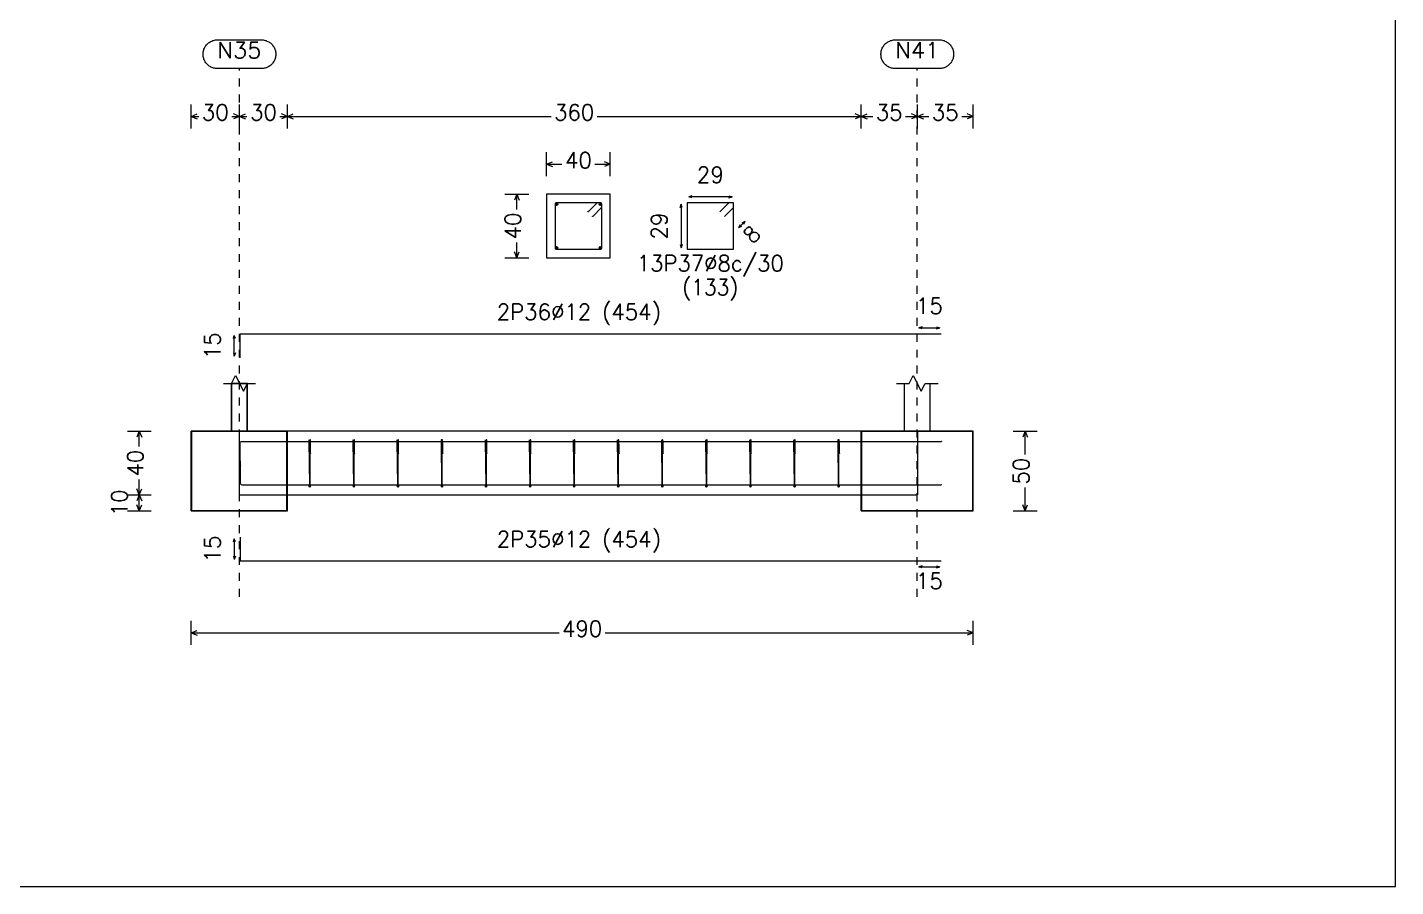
# Model space of a CAD drawing. Header units: millimetres. Extents: x -252 to 259, y -4 to 137.
# Drawn here: x -116.25 to -99.1, y 76.92 to 87.7 of the extents above; entities that cross this region are included whole.
import ezdxf
from ezdxf.enums import TextEntityAlignment as Align

# ---------------------------------------------------------------- set-up
doc = ezdxf.new("R2010")
doc.units = ezdxf.units.MM
doc.linetypes.add('CYPE_PUNTO', pattern=[0.075, 0, -0.075])
for name, color, linetype, lineweight in [('CIM_COTAS', 2, 'Continuous', 0), ('CIM_DIB_ARMADOS', 4, 'Continuous', 0), ('CIM_GEOMETRIA', 2, 'Continuous', 0), ('CIM_TXT_ARMADOS', 3, 'Continuous', 0), ('RECUAD_LIMITES', 2, 'Continuous', 0)]:
    doc.layers.add(name, color=color, linetype=linetype, lineweight=lineweight)
doc.styles.add('CYPETXT', font='romans__.ttf', dxfattribs={"height": 0.2})

msp = doc.modelspace()

# ---------------------------------------------------------------- hatches: boundary and pattern name
at = {"layer": 'CIM_DIB_ARMADOS'}
h = msp.add_hatch(color=256, dxfattribs=at)
edge = h.paths.add_edge_path(flags=0)
edge.add_arc((-109.224, 85.388), 0.0016, 0, 360)
h = msp.add_hatch(color=256, dxfattribs=at)
edge = h.paths.add_edge_path(flags=0)
edge.add_arc((-109.166, 85.33), 0.0016, 0, 360)
h = msp.add_hatch(color=256, dxfattribs=at)
edge = h.paths.add_edge_path(flags=0)
edge.add_arc((-112.722, 82.415), 0.0016, 0, 360)
h = msp.add_hatch(color=256, dxfattribs=at)
edge = h.paths.add_edge_path(flags=0)
edge.add_arc((-112.705, 82.357), 0.0016, 0, 360)
h = msp.add_hatch(color=256, dxfattribs=at)
edge = h.paths.add_edge_path(flags=0)
edge.add_arc((-112.17, 82.415), 0.0016, 0, 360)
h = msp.add_hatch(color=256, dxfattribs=at)
edge = h.paths.add_edge_path(flags=0)
edge.add_arc((-112.152, 82.357), 0.0016, 0, 360)
h = msp.add_hatch(color=256, dxfattribs=at)
edge = h.paths.add_edge_path(flags=0)
edge.add_arc((-111.617, 82.415), 0.0016, 0, 360)
h = msp.add_hatch(color=256, dxfattribs=at)
edge = h.paths.add_edge_path(flags=0)
edge.add_arc((-111.6, 82.357), 0.0016, 0, 360)
h = msp.add_hatch(color=256, dxfattribs=at)
edge = h.paths.add_edge_path(flags=0)
edge.add_arc((-111.065, 82.415), 0.0016, 0, 360)
h = msp.add_hatch(color=256, dxfattribs=at)
edge = h.paths.add_edge_path(flags=0)
edge.add_arc((-111.047, 82.357), 0.0016, 0, 360)
h = msp.add_hatch(color=256, dxfattribs=at)
edge = h.paths.add_edge_path(flags=0)
edge.add_arc((-110.512, 82.415), 0.0016, 0, 360)
h = msp.add_hatch(color=256, dxfattribs=at)
edge = h.paths.add_edge_path(flags=0)
edge.add_arc((-110.494, 82.357), 0.0016, 0, 360)
h = msp.add_hatch(color=256, dxfattribs=at)
edge = h.paths.add_edge_path(flags=0)
edge.add_arc((-109.959, 82.415), 0.0016, 0, 360)
h = msp.add_hatch(color=256, dxfattribs=at)
edge = h.paths.add_edge_path(flags=0)
edge.add_arc((-109.942, 82.357), 0.0016, 0, 360)
h = msp.add_hatch(color=256, dxfattribs=at)
edge = h.paths.add_edge_path(flags=0)
edge.add_arc((-109.407, 82.415), 0.0016, 0, 360)
h = msp.add_hatch(color=256, dxfattribs=at)
edge = h.paths.add_edge_path(flags=0)
edge.add_arc((-109.389, 82.357), 0.0016, 0, 360)
h = msp.add_hatch(color=256, dxfattribs=at)
edge = h.paths.add_edge_path(flags=0)
edge.add_arc((-108.854, 82.415), 0.0016, 0, 360)
h = msp.add_hatch(color=256, dxfattribs=at)
edge = h.paths.add_edge_path(flags=0)
edge.add_arc((-108.836, 82.357), 0.0016, 0, 360)
h = msp.add_hatch(color=256, dxfattribs=at)
edge = h.paths.add_edge_path(flags=0)
edge.add_arc((-108.301, 82.415), 0.0016, 0, 360)
h = msp.add_hatch(color=256, dxfattribs=at)
edge = h.paths.add_edge_path(flags=0)
edge.add_arc((-108.284, 82.357), 0.0016, 0, 360)
h = msp.add_hatch(color=256, dxfattribs=at)
edge = h.paths.add_edge_path(flags=0)
edge.add_arc((-107.749, 82.415), 0.0016, 0, 360)
h = msp.add_hatch(color=256, dxfattribs=at)
edge = h.paths.add_edge_path(flags=0)
edge.add_arc((-107.731, 82.357), 0.0016, 0, 360)
h = msp.add_hatch(color=256, dxfattribs=at)
edge = h.paths.add_edge_path(flags=0)
edge.add_arc((-107.196, 82.415), 0.0016, 0, 360)
h = msp.add_hatch(color=256, dxfattribs=at)
edge = h.paths.add_edge_path(flags=0)
edge.add_arc((-107.179, 82.357), 0.0016, 0, 360)
h = msp.add_hatch(color=256, dxfattribs=at)
edge = h.paths.add_edge_path(flags=0)
edge.add_arc((-106.644, 82.415), 0.0016, 0, 360)
h = msp.add_hatch(color=256, dxfattribs=at)
edge = h.paths.add_edge_path(flags=0)
edge.add_arc((-106.626, 82.357), 0.0016, 0, 360)
h = msp.add_hatch(color=256, dxfattribs=at)
edge = h.paths.add_edge_path(flags=0)
edge.add_arc((-106.091, 82.415), 0.0016, 0, 360)
h = msp.add_hatch(color=256, dxfattribs=at)
edge = h.paths.add_edge_path(flags=0)
edge.add_arc((-106.073, 82.357), 0.0016, 0, 360)
h = msp.add_hatch(color=256, dxfattribs=at)
edge = h.paths.add_edge_path(flags=0)
edge.add_arc((-104.795, 82.508), 0.0016, 0, 360)
h = msp.add_hatch(color=256, dxfattribs=at)
edge = h.paths.add_edge_path(flags=0)
edge.add_arc((-113.585, 82.264), 0.0016, 0, 360)
h = msp.add_hatch(color=256, dxfattribs=at)
edge = h.paths.add_edge_path(flags=0)
edge.add_arc((-113.585, 82.208), 0.0016, 0, 360)
h = msp.add_hatch(color=256, dxfattribs=at)
edge = h.paths.add_edge_path(flags=0)
edge.add_arc((-104.795, 81.964), 0.0016, 0, 360)

# ---------------------------------------------------------------- linework, layer by layer
at = {"layer": 'CIM_COTAS', "linetype": 'CYPE_PUNTO'}
for p, q in [((-113.596, 80.558), (-113.596, 87.184)), ((-105.096, 80.558), (-105.096, 87.184))]:
    msp.add_line(p, q, dxfattribs=at)
at = {"layer": 'CIM_COTAS'}
for p, q in [((-114.2, 86.434), (-114.2, 86.734)), ((-113.595, 86.434), (-113.595, 86.734)), ((-113.595, 86.434), (-113.595, 86.734)), ((-112.995, 86.434), (-112.995, 86.734)), ((-112.995, 86.434), (-112.995, 86.734)), ((-105.801, 86.434), (-105.801, 86.734)), ((-105.801, 86.434), (-105.801, 86.734)), ((-105.095, 86.434), (-105.095, 86.734)), ((-105.095, 86.434), (-105.095, 86.734)), ((-104.395, 86.434), (-104.395, 86.734)), ((-114.2, 86.584), (-114.125, 86.614)), ((-114.2, 86.584), (-114.125, 86.554)), ((-114.2, 86.584), (-114.103, 86.584)), ((-113.692, 86.584), (-113.595, 86.584)), ((-113.595, 86.584), (-113.67, 86.614)), ((-113.595, 86.584), (-113.67, 86.554)), ((-113.595, 86.584), (-113.52, 86.614)), ((-113.595, 86.584), (-113.52, 86.554)), ((-113.595, 86.584), (-113.501, 86.584)), ((-113.09, 86.584), (-112.995, 86.584)), ((-112.995, 86.584), (-113.07, 86.614)), ((-112.995, 86.584), (-113.07, 86.554)), ((-112.995, 86.584), (-112.92, 86.614)), ((-112.995, 86.584), (-112.92, 86.554)), ((-112.995, 86.584), (-109.688, 86.584)), ((-109.109, 86.584), (-105.801, 86.584)), ((-105.801, 86.584), (-105.876, 86.614)), ((-105.801, 86.584), (-105.876, 86.554)), ((-105.801, 86.584), (-105.726, 86.614)), ((-105.801, 86.584), (-105.726, 86.554)), ((-105.801, 86.584), (-105.654, 86.584)), ((-105.243, 86.584), (-105.095, 86.584)), ((-105.095, 86.584), (-105.17, 86.614)), ((-105.095, 86.584), (-105.17, 86.554)), ((-105.095, 86.584), (-105.02, 86.614)), ((-105.095, 86.584), (-105.02, 86.554)), ((-105.095, 86.584), (-104.95, 86.584)), ((-104.539, 86.584), (-104.395, 86.584)), ((-104.395, 86.584), (-104.47, 86.614)), ((-104.395, 86.584), (-104.47, 86.554)), ((-109.745, 85.834), (-109.745, 86.134)), ((-108.945, 85.834), (-108.945, 86.134)), ((-109.745, 85.984), (-109.67, 86.014)), ((-109.745, 85.984), (-109.67, 85.954)), ((-109.745, 85.984), (-109.551, 85.984)), ((-109.14, 85.984), (-108.945, 85.984)), ((-108.945, 85.984), (-109.02, 86.014)), ((-108.945, 85.984), (-109.02, 85.954)), ((-110.266, 85.609), (-109.966, 85.609)), ((-110.116, 85.609), (-110.146, 85.534)), ((-110.116, 85.609), (-110.086, 85.534)), ((-110.116, 85.415), (-110.116, 85.609)), ((-110.116, 84.809), (-110.116, 85.004)), ((-110.266, 84.809), (-109.966, 84.809)), ((-110.116, 84.809), (-110.146, 84.884)), ((-110.116, 84.809), (-110.086, 84.884)), ((-115.001, 82.636), (-114.701, 82.636)), ((-114.851, 82.636), (-114.881, 82.561)), ((-114.851, 82.636), (-114.821, 82.561)), ((-114.851, 82.442), (-114.851, 82.636)), ((-103.894, 82.636), (-103.594, 82.636)), ((-103.744, 82.636), (-103.774, 82.561)), ((-103.744, 82.636), (-103.714, 82.561)), ((-103.744, 82.342), (-103.744, 82.636)), ((-114.851, 81.836), (-114.851, 82.031)), ((-114.851, 81.836), (-114.881, 81.911)), ((-114.851, 81.836), (-114.821, 81.911)), ((-103.744, 81.636), (-103.744, 81.931)), ((-115.001, 81.836), (-114.701, 81.836)), ((-115.001, 81.836), (-114.701, 81.836)), ((-114.851, 81.836), (-114.881, 81.761)), ((-114.851, 81.636), (-114.881, 81.711)), ((-114.851, 81.836), (-114.821, 81.761)), ((-114.851, 81.636), (-114.851, 81.836)), ((-114.851, 81.636), (-114.821, 81.711)), ((-103.744, 81.636), (-103.774, 81.711)), ((-103.744, 81.636), (-103.714, 81.711)), ((-115.001, 81.636), (-114.701, 81.636)), ((-103.894, 81.636), (-103.594, 81.636)), ((-114.2, 79.958), (-114.2, 80.258)), ((-114.2, 80.108), (-114.125, 80.138)), ((-104.395, 80.108), (-104.47, 80.138)), ((-104.395, 79.958), (-104.395, 80.258)), ((-114.2, 80.108), (-114.125, 80.078)), ((-114.2, 80.108), (-109.587, 80.108)), ((-109.008, 80.108), (-104.395, 80.108)), ((-104.395, 80.108), (-104.47, 80.078))]:
    msp.add_line(p, q, dxfattribs=at)
for points in [[(-113.32, 87.544), (-113.308, 87.543), (-113.296, 87.542), (-113.284, 87.54), (-113.272, 87.537), (-113.261, 87.534), (-113.25, 87.529), (-113.239, 87.524), (-113.228, 87.519), (-113.218, 87.512), (-113.208, 87.505), (-113.199, 87.497), (-113.19, 87.489), (-113.182, 87.48), (-113.175, 87.47), (-113.168, 87.461), (-113.162, 87.45), (-113.157, 87.439), (-113.152, 87.428), (-113.148, 87.417), (-113.145, 87.405), (-113.142, 87.394), (-113.141, 87.382), (-113.14, 87.37), (-113.14, 87.358), (-113.141, 87.346), (-113.142, 87.334), (-113.145, 87.322), (-113.148, 87.31), (-113.152, 87.299), (-113.157, 87.288), (-113.162, 87.277), (-113.168, 87.267), (-113.175, 87.257), (-113.182, 87.247), (-113.19, 87.239), (-113.199, 87.23), (-113.208, 87.222), (-113.218, 87.215), (-113.228, 87.209), (-113.239, 87.203), (-113.25, 87.198), (-113.261, 87.194), (-113.272, 87.19), (-113.284, 87.187), (-113.296, 87.185), (-113.308, 87.184), (-113.32, 87.184), (-113.872, 87.184), (-113.884, 87.184), (-113.896, 87.185), (-113.908, 87.187), (-113.919, 87.19), (-113.931, 87.194), (-113.942, 87.198), (-113.953, 87.203), (-113.964, 87.209), (-113.974, 87.215), (-113.983, 87.222), (-113.993, 87.23), (-114.001, 87.239), (-114.009, 87.247), (-114.017, 87.257), (-114.024, 87.267), (-114.03, 87.277), (-114.035, 87.288), (-114.04, 87.299), (-114.044, 87.31), (-114.047, 87.322), (-114.049, 87.334), (-114.051, 87.346), (-114.052, 87.358), (-114.052, 87.37), (-114.051, 87.382), (-114.049, 87.394), (-114.047, 87.405), (-114.044, 87.417), (-114.04, 87.428), (-114.035, 87.439), (-114.03, 87.45), (-114.024, 87.461), (-114.017, 87.47), (-114.009, 87.48), (-114.001, 87.489), (-113.993, 87.497), (-113.983, 87.505), (-113.974, 87.512), (-113.964, 87.519), (-113.953, 87.524), (-113.942, 87.529), (-113.931, 87.534), (-113.919, 87.537), (-113.908, 87.54), (-113.896, 87.542), (-113.884, 87.543), (-113.872, 87.544), (-113.32, 87.544)], [(-104.82, 87.544), (-104.808, 87.543), (-104.796, 87.542), (-104.784, 87.54), (-104.773, 87.537), (-104.761, 87.534), (-104.75, 87.529), (-104.739, 87.524), (-104.728, 87.519), (-104.718, 87.512), (-104.709, 87.505), (-104.699, 87.497), (-104.691, 87.489), (-104.683, 87.48), (-104.675, 87.47), (-104.668, 87.461), (-104.662, 87.45), (-104.657, 87.439), (-104.652, 87.428), (-104.648, 87.417), (-104.645, 87.405), (-104.643, 87.394), (-104.641, 87.382), (-104.64, 87.37), (-104.64, 87.358), (-104.641, 87.346), (-104.643, 87.334), (-104.645, 87.322), (-104.648, 87.31), (-104.652, 87.299), (-104.657, 87.288), (-104.662, 87.277), (-104.668, 87.267), (-104.675, 87.257), (-104.683, 87.247), (-104.691, 87.239), (-104.699, 87.23), (-104.709, 87.222), (-104.718, 87.215), (-104.728, 87.209), (-104.739, 87.203), (-104.75, 87.198), (-104.761, 87.194), (-104.773, 87.19), (-104.784, 87.187), (-104.796, 87.185), (-104.808, 87.184), (-104.82, 87.184), (-105.372, 87.184), (-105.384, 87.184), (-105.396, 87.185), (-105.408, 87.187), (-105.42, 87.19), (-105.431, 87.194), (-105.442, 87.198), (-105.453, 87.203), (-105.464, 87.209), (-105.474, 87.215), (-105.484, 87.222), (-105.493, 87.23), (-105.501, 87.239), (-105.51, 87.247), (-105.517, 87.257), (-105.524, 87.267), (-105.53, 87.277), (-105.535, 87.288), (-105.54, 87.299), (-105.544, 87.31), (-105.547, 87.322), (-105.55, 87.334), (-105.551, 87.346), (-105.552, 87.358), (-105.552, 87.37), (-105.551, 87.382), (-105.55, 87.394), (-105.547, 87.405), (-105.544, 87.417), (-105.54, 87.428), (-105.535, 87.439), (-105.53, 87.45), (-105.524, 87.461), (-105.517, 87.47), (-105.51, 87.48), (-105.501, 87.489), (-105.493, 87.497), (-105.484, 87.505), (-105.474, 87.512), (-105.464, 87.519), (-105.453, 87.524), (-105.442, 87.529), (-105.431, 87.534), (-105.42, 87.537), (-105.408, 87.54), (-105.396, 87.542), (-105.384, 87.543), (-105.372, 87.544), (-104.82, 87.544)]]:
    msp.add_lwpolyline(points, close=True, dxfattribs=at)
at = {"layer": 'CIM_DIB_ARMADOS'}
for p, q in [((-109.635, 85.481), (-109.599, 85.481)), ((-109.617, 85.463), (-109.617, 85.499)), ((-109.091, 85.481), (-109.055, 85.481)), ((-109.073, 85.463), (-109.073, 85.499)), ((-109.635, 84.937), (-109.599, 84.937)), ((-109.617, 84.919), (-109.617, 84.955)), ((-109.091, 84.937), (-109.055, 84.937)), ((-109.073, 84.919), (-109.073, 84.955))]:
    msp.add_line(p, q, dxfattribs=at)
for points in [[(-109.166, 85.33), (-109.058, 85.438), (-109.054, 85.444), (-109.053, 85.45), (-109.053, 85.485), (-109.055, 85.493), (-109.061, 85.499), (-109.069, 85.501), (-109.621, 85.501), (-109.629, 85.499), (-109.635, 85.493), (-109.637, 85.485), (-109.637, 84.933), (-109.635, 84.925), (-109.629, 84.919), (-109.621, 84.917), (-109.069, 84.917), (-109.061, 84.919), (-109.055, 84.925), (-109.053, 84.933), (-109.053, 85.485), (-109.055, 85.493), (-109.061, 85.499), (-109.069, 85.501), (-109.104, 85.501), (-109.111, 85.5), (-109.116, 85.496), (-109.224, 85.388)], [(-107.512, 85.33), (-107.399, 85.443), (-107.399, 85.501), (-107.983, 85.501), (-107.983, 84.917), (-107.399, 84.917), (-107.399, 85.501), (-107.457, 85.501), (-107.57, 85.388)], [(-113.585, 83.557), (-113.585, 83.857), (-105.095, 83.857), (-104.795, 83.857)], [(-112.705, 82.357), (-112.705, 82.465), (-112.705, 82.471), (-112.705, 82.477), (-112.705, 82.512), (-112.706, 82.52), (-112.706, 82.526), (-112.706, 82.528), (-112.713, 82.528), (-112.714, 82.526), (-112.714, 82.52), (-112.714, 82.512), (-112.714, 81.96), (-112.714, 81.952), (-112.714, 81.946), (-112.714, 81.944), (-112.714, 81.946), (-112.714, 81.952), (-112.714, 81.96), (-112.721, 82.512), (-112.722, 82.52), (-112.722, 82.526), (-112.722, 82.528), (-112.722, 82.528), (-112.722, 82.527), (-112.722, 82.523), (-112.722, 82.415)], [(-112.152, 82.357), (-112.152, 82.465), (-112.152, 82.471), (-112.152, 82.477), (-112.153, 82.512), (-112.153, 82.52), (-112.153, 82.526), (-112.153, 82.528), (-112.161, 82.528), (-112.161, 82.526), (-112.161, 82.52), (-112.161, 82.512), (-112.161, 81.96), (-112.161, 81.952), (-112.161, 81.946), (-112.161, 81.944), (-112.161, 81.946), (-112.161, 81.952), (-112.161, 81.96), (-112.169, 82.512), (-112.169, 82.52), (-112.169, 82.526), (-112.169, 82.528), (-112.17, 82.528), (-112.17, 82.527), (-112.17, 82.523), (-112.17, 82.415)], [(-111.6, 82.357), (-111.6, 82.465), (-111.6, 82.471), (-111.6, 82.477), (-111.6, 82.512), (-111.6, 82.52), (-111.6, 82.526), (-111.601, 82.528), (-111.608, 82.528), (-111.608, 82.526), (-111.608, 82.52), (-111.608, 82.512), (-111.608, 81.96), (-111.608, 81.952), (-111.608, 81.946), (-111.608, 81.944), (-111.608, 81.946), (-111.608, 81.952), (-111.609, 81.96), (-111.616, 82.512), (-111.616, 82.52), (-111.616, 82.526), (-111.617, 82.528), (-111.617, 82.528), (-111.617, 82.527), (-111.617, 82.523), (-111.617, 82.415)], [(-111.047, 82.357), (-111.047, 82.465), (-111.047, 82.471), (-111.047, 82.477), (-111.048, 82.512), (-111.048, 82.52), (-111.048, 82.526), (-111.048, 82.528), (-111.056, 82.528), (-111.056, 82.526), (-111.056, 82.52), (-111.056, 82.512), (-111.056, 81.96), (-111.056, 81.952), (-111.056, 81.946), (-111.056, 81.944), (-111.056, 81.946), (-111.056, 81.952), (-111.056, 81.96), (-111.064, 82.512), (-111.064, 82.52), (-111.064, 82.526), (-111.064, 82.528), (-111.064, 82.528), (-111.065, 82.527), (-111.065, 82.523), (-111.065, 82.415)], [(-110.494, 82.357), (-110.494, 82.465), (-110.494, 82.471), (-110.494, 82.477), (-110.495, 82.512), (-110.495, 82.52), (-110.495, 82.526), (-110.495, 82.528), (-110.503, 82.528), (-110.503, 82.526), (-110.503, 82.52), (-110.503, 82.512), (-110.503, 81.96), (-110.503, 81.952), (-110.503, 81.946), (-110.503, 81.944), (-110.503, 81.946), (-110.503, 81.952), (-110.503, 81.96), (-110.511, 82.512), (-110.511, 82.52), (-110.511, 82.526), (-110.511, 82.528), (-110.512, 82.528), (-110.512, 82.527), (-110.512, 82.523), (-110.512, 82.415)], [(-109.942, 82.357), (-109.942, 82.465), (-109.942, 82.471), (-109.942, 82.477), (-109.942, 82.512), (-109.942, 82.52), (-109.943, 82.526), (-109.943, 82.528), (-109.95, 82.528), (-109.95, 82.526), (-109.95, 82.52), (-109.95, 82.512), (-109.95, 81.96), (-109.95, 81.952), (-109.95, 81.946), (-109.95, 81.944), (-109.951, 81.946), (-109.951, 81.952), (-109.951, 81.96), (-109.958, 82.512), (-109.958, 82.52), (-109.959, 82.526), (-109.959, 82.528), (-109.959, 82.528), (-109.959, 82.527), (-109.959, 82.523), (-109.959, 82.415)], [(-109.389, 82.357), (-109.389, 82.465), (-109.389, 82.471), (-109.389, 82.477), (-109.39, 82.512), (-109.39, 82.52), (-109.39, 82.526), (-109.39, 82.528), (-109.398, 82.528), (-109.398, 82.526), (-109.398, 82.52), (-109.398, 82.512), (-109.398, 81.96), (-109.398, 81.952), (-109.398, 81.946), (-109.398, 81.944), (-109.398, 81.946), (-109.398, 81.952), (-109.398, 81.96), (-109.406, 82.512), (-109.406, 82.52), (-109.406, 82.526), (-109.406, 82.528), (-109.407, 82.528), (-109.407, 82.527), (-109.407, 82.523), (-109.407, 82.415)], [(-108.836, 82.357), (-108.836, 82.465), (-108.836, 82.471), (-108.837, 82.477), (-108.837, 82.512), (-108.837, 82.52), (-108.837, 82.526), (-108.837, 82.528), (-108.845, 82.528), (-108.845, 82.526), (-108.845, 82.52), (-108.845, 82.512), (-108.845, 81.96), (-108.845, 81.952), (-108.845, 81.946), (-108.845, 81.944), (-108.845, 81.946), (-108.845, 81.952), (-108.845, 81.96), (-108.853, 82.512), (-108.853, 82.52), (-108.853, 82.526), (-108.853, 82.528), (-108.854, 82.528), (-108.854, 82.527), (-108.854, 82.523), (-108.854, 82.415)], [(-108.284, 82.357), (-108.284, 82.465), (-108.284, 82.471), (-108.284, 82.477), (-108.284, 82.512), (-108.285, 82.52), (-108.285, 82.526), (-108.285, 82.528), (-108.292, 82.528), (-108.292, 82.526), (-108.293, 82.52), (-108.293, 82.512), (-108.293, 81.96), (-108.293, 81.952), (-108.293, 81.946), (-108.293, 81.944), (-108.293, 81.946), (-108.293, 81.952), (-108.293, 81.96), (-108.3, 82.512), (-108.301, 82.52), (-108.301, 82.526), (-108.301, 82.528), (-108.301, 82.528), (-108.301, 82.527), (-108.301, 82.523), (-108.301, 82.415)], [(-107.731, 82.357), (-107.731, 82.465), (-107.731, 82.471), (-107.731, 82.477), (-107.732, 82.512), (-107.732, 82.52), (-107.732, 82.526), (-107.732, 82.528), (-107.74, 82.528), (-107.74, 82.526), (-107.74, 82.52), (-107.74, 82.512), (-107.74, 81.96), (-107.74, 81.952), (-107.74, 81.946), (-107.74, 81.944), (-107.74, 81.946), (-107.74, 81.952), (-107.74, 81.96), (-107.748, 82.512), (-107.748, 82.52), (-107.748, 82.526), (-107.748, 82.528), (-107.749, 82.528), (-107.749, 82.527), (-107.749, 82.523), (-107.749, 82.415)], [(-107.179, 82.357), (-107.179, 82.465), (-107.179, 82.471), (-107.179, 82.477), (-107.179, 82.512), (-107.179, 82.52), (-107.179, 82.526), (-107.18, 82.528), (-107.187, 82.528), (-107.187, 82.526), (-107.187, 82.52), (-107.187, 82.512), (-107.187, 81.96), (-107.187, 81.952), (-107.187, 81.946), (-107.187, 81.944), (-107.187, 81.946), (-107.187, 81.952), (-107.188, 81.96), (-107.195, 82.512), (-107.195, 82.52), (-107.195, 82.526), (-107.196, 82.528), (-107.196, 82.528), (-107.196, 82.527), (-107.196, 82.523), (-107.196, 82.415)], [(-106.626, 82.357), (-106.626, 82.465), (-106.626, 82.471), (-106.626, 82.477), (-106.626, 82.512), (-106.627, 82.52), (-106.627, 82.526), (-106.627, 82.528), (-106.634, 82.528), (-106.635, 82.526), (-106.635, 82.52), (-106.635, 82.512), (-106.635, 81.96), (-106.635, 81.952), (-106.635, 81.946), (-106.635, 81.944), (-106.635, 81.946), (-106.635, 81.952), (-106.635, 81.96), (-106.642, 82.512), (-106.643, 82.52), (-106.643, 82.526), (-106.643, 82.528), (-106.643, 82.528), (-106.643, 82.527), (-106.644, 82.523), (-106.644, 82.415)], [(-106.073, 82.357), (-106.073, 82.465), (-106.073, 82.471), (-106.073, 82.477), (-106.074, 82.512), (-106.074, 82.52), (-106.074, 82.526), (-106.074, 82.528), (-106.082, 82.528), (-106.082, 82.526), (-106.082, 82.52), (-106.082, 82.512), (-106.082, 81.96), (-106.082, 81.952), (-106.082, 81.946), (-106.082, 81.944), (-106.082, 81.946), (-106.082, 81.952), (-106.082, 81.96), (-106.09, 82.512), (-106.09, 82.52), (-106.09, 82.526), (-106.09, 82.528), (-106.091, 82.528), (-106.091, 82.527), (-106.091, 82.523), (-106.091, 82.415)], [(-113.585, 82.208), (-113.585, 82.488), (-113.582, 82.498), (-113.575, 82.505), (-113.565, 82.508), (-105.095, 82.508), (-104.795, 82.508)], [(-113.585, 82.264), (-113.585, 81.984), (-113.582, 81.974), (-113.575, 81.967), (-113.565, 81.964), (-105.095, 81.964), (-104.795, 81.964)], [(-113.585, 81.308), (-113.585, 81.008), (-105.095, 81.008), (-104.795, 81.008)]]:
    msp.add_lwpolyline(points, dxfattribs=at)
for centre, radius in [((-109.617, 85.481), 0.012), ((-109.073, 85.481), 0.012), ((-109.224, 85.388), 0.0016), ((-109.166, 85.33), 0.0016), ((-109.617, 84.937), 0.012), ((-109.073, 84.937), 0.012), ((-112.722, 82.415), 0.0016), ((-112.705, 82.357), 0.0016), ((-112.17, 82.415), 0.0016), ((-112.152, 82.357), 0.0016), ((-111.617, 82.415), 0.0016), ((-111.6, 82.357), 0.0016), ((-111.065, 82.415), 0.0016), ((-111.047, 82.357), 0.0016), ((-110.512, 82.415), 0.0016), ((-110.494, 82.357), 0.0016), ((-109.959, 82.415), 0.0016), ((-109.942, 82.357), 0.0016), ((-109.407, 82.415), 0.0016), ((-109.389, 82.357), 0.0016), ((-108.854, 82.415), 0.0016), ((-108.836, 82.357), 0.0016), ((-108.301, 82.415), 0.0016), ((-108.284, 82.357), 0.0016), ((-107.749, 82.415), 0.0016), ((-107.731, 82.357), 0.0016), ((-107.196, 82.415), 0.0016), ((-107.179, 82.357), 0.0016), ((-106.644, 82.415), 0.0016), ((-106.626, 82.357), 0.0016), ((-106.091, 82.415), 0.0016), ((-106.073, 82.357), 0.0016), ((-104.795, 82.508), 0.0016), ((-113.585, 82.264), 0.0016), ((-113.585, 82.208), 0.0016), ((-112.714, 81.944), 0.008), ((-112.161, 81.944), 0.008), ((-111.608, 81.944), 0.008), ((-111.056, 81.944), 0.008), ((-110.503, 81.944), 0.008), ((-109.95, 81.944), 0.008), ((-109.398, 81.944), 0.008), ((-108.845, 81.944), 0.008), ((-108.293, 81.944), 0.008), ((-107.74, 81.944), 0.008), ((-107.187, 81.944), 0.008), ((-106.635, 81.944), 0.008), ((-106.082, 81.944), 0.008), ((-104.795, 81.964), 0.0016)]:
    msp.add_circle(centre, radius, dxfattribs=at)
at = {"layer": 'CIM_GEOMETRIA'}
for p, q in [((-113.695, 83.236), (-113.697, 83.236)), ((-114.2, 82.636), (-112.995, 82.636)), ((-114.195, 82.636), (-114.2, 82.636)), ((-113.495, 82.636), (-113.697, 82.636)), ((-113.697, 82.636), (-113.695, 82.636)), ((-113.595, 81.836), (-113.595, 82.636)), ((-105.095, 82.636), (-113.595, 82.636)), ((-105.801, 82.636), (-104.395, 82.636)), ((-105.795, 82.636), (-105.801, 82.636)), ((-104.935, 82.636), (-105.257, 82.636)), ((-105.257, 82.636), (-105.255, 82.636)), ((-105.095, 82.636), (-105.095, 81.836)), ((-113.595, 81.836), (-105.095, 81.836)), ((-112.995, 81.636), (-114.2, 81.636)), ((-114.2, 81.636), (-114.195, 81.636)), ((-104.395, 81.636), (-105.801, 81.636)), ((-105.801, 81.636), (-105.795, 81.636))]:
    msp.add_line(p, q, dxfattribs=at)
for points in [[(-109.745, 85.609), (-109.745, 84.809), (-108.945, 84.809), (-108.945, 85.609), (-109.745, 85.609)], [(-113.695, 82.636), (-113.495, 82.636), (-113.495, 83.236), (-113.695, 83.236), (-113.695, 82.636)], [(-114.195, 81.636), (-112.995, 81.636), (-112.995, 82.636), (-114.195, 82.636), (-114.195, 81.636)], [(-105.795, 81.636), (-104.395, 81.636), (-104.395, 82.636), (-105.795, 82.636), (-105.795, 81.636)]]:
    msp.add_lwpolyline(points, close=True, dxfattribs=at)
for points in [[(-113.797, 83.236), (-113.696, 83.236), (-113.646, 83.336), (-113.546, 83.136), (-113.496, 83.236), (-113.395, 83.236)], [(-113.497, 82.636), (-113.697, 82.636), (-113.697, 83.236), (-113.497, 83.236)], [(-113.495, 82.636), (-113.497, 82.636), (-113.497, 83.236), (-113.495, 83.236)], [(-105.357, 83.236), (-105.196, 83.236), (-105.146, 83.336), (-105.046, 83.136), (-104.996, 83.236), (-104.835, 83.236)], [(-104.935, 82.636), (-104.937, 82.636), (-105.257, 82.636), (-105.257, 83.236)], [(-105.255, 82.636), (-104.935, 82.636), (-104.935, 83.236)], [(-113, 81.636), (-114.2, 81.636), (-114.2, 82.636), (-113, 82.636)], [(-112.995, 81.636), (-113, 81.636), (-113, 82.636), (-112.995, 82.636)], [(-104.401, 81.636), (-105.801, 81.636), (-105.801, 82.636), (-104.401, 82.636)], [(-104.395, 81.636), (-104.401, 81.636), (-104.401, 82.636), (-104.395, 82.636)]]:
    msp.add_lwpolyline(points, dxfattribs=at)
at = {"layer": 'CIM_TXT_ARMADOS'}
for p, q in [((-108.07, 85.441), (-108.058, 85.481)), ((-108.045, 85.441), (-108.058, 85.481)), ((-108.058, 85.481), (-108.058, 84.937)), ((-107.922, 85.589), (-107.962, 85.576)), ((-107.922, 85.564), (-107.962, 85.576)), ((-107.419, 85.576), (-107.962, 85.576)), ((-107.459, 85.589), (-107.419, 85.576)), ((-107.459, 85.564), (-107.419, 85.576)), ((-107.338, 85.185), (-107.254, 85.27)), ((-107.291, 85.25), (-107.254, 85.27)), ((-107.273, 85.233), (-107.254, 85.27)), ((-107.319, 85.222), (-107.338, 85.185)), ((-107.301, 85.205), (-107.338, 85.185)), ((-108.07, 84.977), (-108.058, 84.937)), ((-108.045, 84.977), (-108.058, 84.937)), ((-105.035, 83.945), (-105.075, 83.932)), ((-105.035, 83.92), (-105.075, 83.932)), ((-105.075, 83.932), (-104.815, 83.932)), ((-104.855, 83.945), (-104.815, 83.932)), ((-104.855, 83.92), (-104.815, 83.932)), ((-113.672, 83.797), (-113.66, 83.837)), ((-113.647, 83.797), (-113.66, 83.837)), ((-113.66, 83.577), (-113.66, 83.837)), ((-113.672, 83.617), (-113.66, 83.577)), ((-113.647, 83.617), (-113.66, 83.577)), ((-113.672, 81.248), (-113.66, 81.288)), ((-113.647, 81.248), (-113.66, 81.288)), ((-113.66, 81.288), (-113.66, 81.028)), ((-113.672, 81.068), (-113.66, 81.028)), ((-113.647, 81.068), (-113.66, 81.028)), ((-105.035, 80.946), (-105.075, 80.933)), ((-105.035, 80.921), (-105.075, 80.933)), ((-105.075, 80.933), (-104.815, 80.933)), ((-104.855, 80.946), (-104.815, 80.933)), ((-104.855, 80.921), (-104.815, 80.933))]:
    msp.add_line(p, q, dxfattribs=at)
at = {"layer": 'RECUAD_LIMITES'}
msp.add_lwpolyline([(-158.498, 76.924), (-99.098, 76.924), (-99.098, 118.924), (-158.498, 118.924), (-158.498, 76.924)], close=True, dxfattribs=at)

# ---------------------------------------------------------------- texts
at = {"layer": 'CIM_COTAS', "style": 'CYPETXT'}
for s, width, p, p2 in [('N35', 0.924861, (-113.872, 87.314), (-113.32, 87.314)), ('N41', 0.924861, (-105.372, 87.314), (-104.82, 87.314)), ('30', 0.872087, (-114.066, 86.534), (-113.73, 86.534)), ('30', 0.872087, (-113.463, 86.534), (-113.127, 86.534)), ('360', 0.872087, (-109.65, 86.534), (-109.146, 86.534)), ('35', 0.872087, (-105.616, 86.534), (-105.28, 86.534)), ('35', 0.872087, (-104.913, 86.534), (-104.577, 86.534)), ('40', 0.872087, (-109.513, 85.934), (-109.177, 85.934)), ('490', 0.872087, (-109.55, 80.058), (-109.046, 80.058))]:
    msp.add_text(s, height=0.2, dxfattribs=dict(at, width=width)).set_placement(p, p2, align=Align.FIT)
at = {"layer": 'CIM_COTAS', "style": 'CYPETXT', "width": 0.872087}
for s, p, p2 in [('40', (-110.066, 85.041), (-110.066, 85.377)), ('40', (-114.801, 82.068), (-114.801, 82.404)), ('50', (-103.694, 81.968), (-103.694, 82.304)), ('10', (-115.001, 81.568), (-115.001, 81.904))]:
    msp.add_text(s, height=0.2, rotation=90, dxfattribs=at).set_placement(p, p2, align=Align.FIT)
at = {"layer": 'CIM_TXT_ARMADOS', "style": 'CYPETXT'}
for s, width, p, p2 in [('29', 0.872087, (-107.859, 85.751), (-107.523, 85.751)), ('13P37%%c8c/30', 0.870564, (-108.613, 84.642), (-106.768, 84.642)), ('(133)', 0.825691, (-108.042, 84.342), (-107.34, 84.342)), ('2P36%%c12 (454)', 0.858421, (-110.37, 84.032), (-108.309, 84.032)), ('15', 0.872087, (-105.113, 84.107), (-104.777, 84.107)), ('2P35%%c12 (454)', 0.858421, (-110.37, 81.183), (-108.309, 81.183)), ('15', 0.872087, (-105.113, 80.658), (-104.777, 80.658))]:
    msp.add_text(s, height=0.2, dxfattribs=dict(at, width=width)).set_placement(p, p2, align=Align.FIT)
at = {"layer": 'CIM_TXT_ARMADOS', "style": 'CYPETXT', "width": 0.872087}
for s, rotation, p, p2 in [('29', 90, (-108.233, 85.041), (-108.233, 85.377)), ('8', 45, (-107.161, 84.974), (-107.042, 85.092)), ('15', 90, (-113.835, 83.539), (-113.835, 83.875)), ('15', 90, (-113.835, 80.99), (-113.835, 81.326))]:
    msp.add_text(s, height=0.2, rotation=rotation, dxfattribs=at).set_placement(p, p2, align=Align.FIT)

doc.saveas('drawing.dxf')
